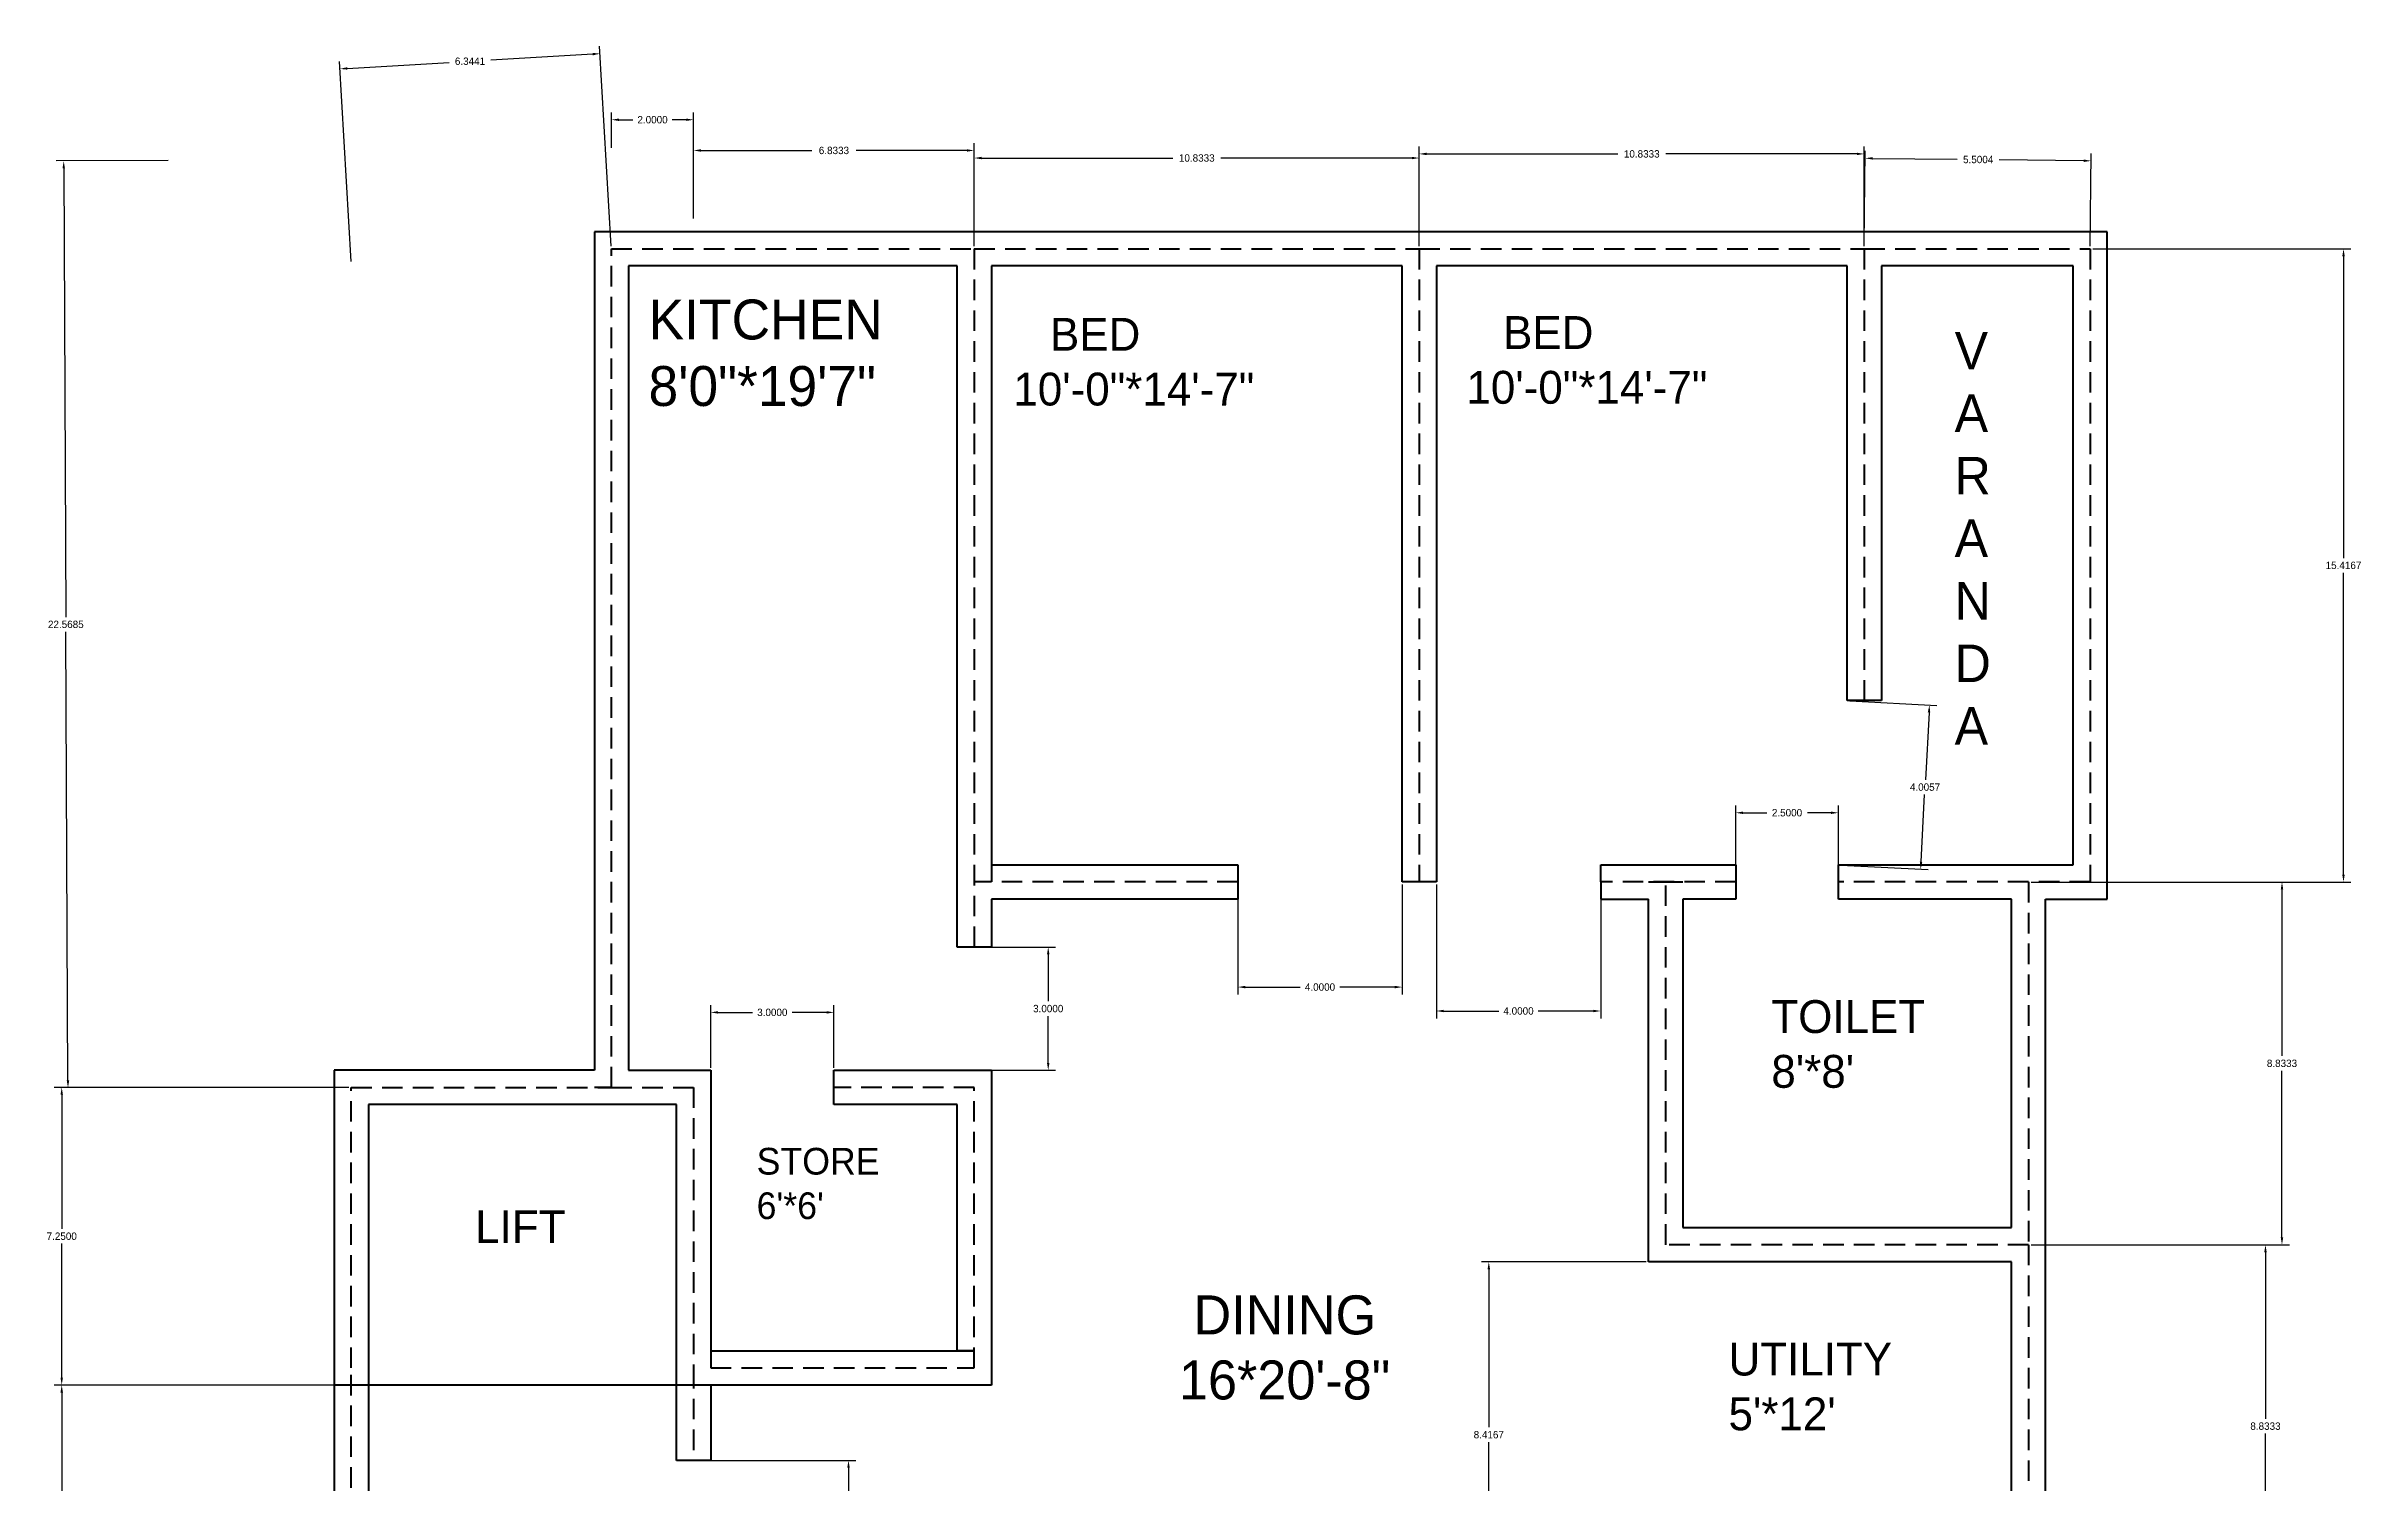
# Model space of a CAD drawing. Header units: inches. Extents: x 23.6 to 79.9, y -22.8 to 48.5.
# Drawn here: x 23.6 to 79.9, y 13.5 to 48.5 of the extents above; entities that cross this region are included whole.
import ezdxf

# ---------------------------------------------------------------- set-up
doc = ezdxf.new("R2010")
doc.units = ezdxf.units.IN
doc.header["$MEASUREMENT"] = 0
doc.linetypes.add('DASHED', pattern=[0.75, 0.5, -0.25])
doc.linetypes.add('HIDDENX2', pattern=[0.75, 0.5, -0.25])
doc.dimstyles.get("Standard").update_dxf_attribs({"dimtxt": 0.18, "dimasz": 0.18, "dimexe": 0.18, "dimexo": 0.0625, "dimgap": 0.09, "dimtad": 0, "dimtih": 1, "dimtoh": 1, "dimdec": 4, "dimzin": 0, "dimdsep": 46, "dimtxsty": 'Standard', "dimcen": 0.09, "dimadec": 0, "dimazin": 0, "dimtfac": 1, "dimtdec": 4, "dimtofl": 0, "dimtmove": 0, "dimatfit": 3, "dimfxl": 1, "dimtolj": 1, "dimtzin": 0, "dimarcsym": 0})

# ---------------------------------------------------------------- blocks, each defined once
blk = doc.blocks.new('*D1')
at = {"color": 0, "linetype": 'ByBlock', "lineweight": -2}
for p, q in [((39.328, 44.271), (39.328, 46.107)), ((39.508, 45.927), (42.204, 45.927)), ((45.981, 45.927), (43.284, 45.927)), ((46.161, 44.271), (46.161, 46.107))]:
    blk.add_line(p, q, dxfattribs=at)
at = {"color": 0, "linetype": 'ByBlock', "lineweight": 100}
for points in [[(39.508, 45.957), (39.508, 45.897), (39.328, 45.927)], [(45.981, 45.957), (45.981, 45.897), (46.161, 45.927)]]:
    blk.add_solid(points, dxfattribs=at)
at = {"layer": 'Defpoints', "color": 0, "linetype": 'ByBlock', "lineweight": 100}
for p in [(46.161, 45.927), (39.328, 44.208), (46.161, 44.208)]:
    blk.add_point(p, dxfattribs=at)
at = {"color": 0, "linetype": 'ByBlock', "lineweight": 100, "insert": (42.744, 45.927), "char_height": 0.18, "attachment_point": 5}
blk.add_mtext('\\A1;6.8333', dxfattribs=at)
blk = doc.blocks.new('*D2')
at = {"color": 0, "linetype": 'ByBlock', "lineweight": -2}
for p, q in [((46.161, 43.594), (46.161, 45.923)), ((46.341, 45.743), (50.993, 45.743)), ((56.814, 45.743), (52.163, 45.743)), ((56.994, 43.594), (56.994, 45.923))]:
    blk.add_line(p, q, dxfattribs=at)
at = {"color": 0, "linetype": 'ByBlock', "lineweight": 100}
for points in [[(46.341, 45.773), (46.341, 45.713), (46.161, 45.743)], [(56.814, 45.773), (56.814, 45.713), (56.994, 45.743)]]:
    blk.add_solid(points, dxfattribs=at)
at = {"layer": 'Defpoints', "color": 0, "linetype": 'ByBlock', "lineweight": 100}
for p in [(56.994, 45.743), (46.161, 43.532), (56.994, 43.532)]:
    blk.add_point(p, dxfattribs=at)
at = {"color": 0, "linetype": 'ByBlock', "lineweight": 100, "insert": (51.578, 45.743), "char_height": 0.18, "attachment_point": 5}
blk.add_mtext('\\A1;10.8333', dxfattribs=at)
blk = doc.blocks.new('*D3')
at = {"color": 0, "linetype": 'ByBlock', "lineweight": -2}
for p, q in [((56.994, 43.594), (56.994, 46.023)), ((57.174, 45.843), (61.826, 45.843)), ((67.648, 45.843), (62.996, 45.843)), ((67.828, 43.594), (67.828, 46.023))]:
    blk.add_line(p, q, dxfattribs=at)
at = {"color": 0, "linetype": 'ByBlock', "lineweight": 100}
for points in [[(57.174, 45.873), (57.174, 45.813), (56.994, 45.843)], [(67.648, 45.873), (67.648, 45.813), (67.828, 45.843)]]:
    blk.add_solid(points, dxfattribs=at)
at = {"layer": 'Defpoints', "color": 0, "linetype": 'ByBlock', "lineweight": 100}
for p in [(67.828, 45.843), (56.994, 43.532), (67.828, 43.532)]:
    blk.add_point(p, dxfattribs=at)
at = {"color": 0, "linetype": 'ByBlock', "lineweight": 100, "insert": (62.411, 45.843), "char_height": 0.18, "attachment_point": 5}
blk.add_mtext('\\A1;10.8333', dxfattribs=at)
blk = doc.blocks.new('*D4')
at = {"color": 0, "linetype": 'ByBlock', "lineweight": -2}
for p, q in [((67.829, 43.657), (67.854, 45.917)), ((68.032, 45.735), (70.092, 45.712)), ((73.172, 45.677), (71.112, 45.7)), ((73.329, 43.594), (73.354, 45.855))]:
    blk.add_line(p, q, dxfattribs=at)
at = {"color": 0, "linetype": 'ByBlock', "lineweight": 100}
for points in [[(68.032, 45.765), (68.032, 45.705), (67.852, 45.737)], [(73.173, 45.707), (73.172, 45.647), (73.352, 45.675)]]:
    blk.add_solid(points, dxfattribs=at)
at = {"layer": 'Defpoints', "color": 0, "linetype": 'ByBlock', "lineweight": 100}
for p in [(73.352, 45.675), (67.828, 43.594), (73.328, 43.532)]:
    blk.add_point(p, dxfattribs=at)
at = {"color": 0, "linetype": 'ByBlock', "lineweight": 100, "insert": (70.602, 45.706), "char_height": 0.18, "attachment_point": 5}
blk.add_mtext('\\A1;5.5004', dxfattribs=at)
blk = doc.blocks.new('*D5')
at = {"color": 0, "linetype": 'ByBlock', "lineweight": -2}
for p, q in [((73.39, 43.532), (79.676, 43.532)), ((79.496, 43.352), (79.496, 36.004)), ((79.496, 28.295), (79.496, 35.644)), ((73.39, 28.115), (79.676, 28.115))]:
    blk.add_line(p, q, dxfattribs=at)
at = {"color": 0, "linetype": 'ByBlock', "lineweight": 100}
for points in [[(79.466, 43.352), (79.526, 43.352), (79.496, 43.532)], [(79.466, 28.295), (79.526, 28.295), (79.496, 28.115)]]:
    blk.add_solid(points, dxfattribs=at)
at = {"layer": 'Defpoints', "color": 0, "linetype": 'ByBlock', "lineweight": 100}
for p in [(73.328, 43.532), (73.328, 28.115), (79.496, 28.115)]:
    blk.add_point(p, dxfattribs=at)
at = {"color": 0, "linetype": 'ByBlock', "lineweight": 100, "insert": (79.496, 35.824), "char_height": 0.18, "attachment_point": 5}
blk.add_mtext('\\A1;15.4167', dxfattribs=at)
blk = doc.blocks.new('*D6')
at = {"color": 0, "linetype": 'ByBlock', "lineweight": -2}
for p, q in [((71.89, 28.115), (78.178, 28.115)), ((77.998, 27.935), (77.998, 23.879)), ((77.998, 19.462), (77.998, 23.519)), ((71.89, 19.282), (78.178, 19.282))]:
    blk.add_line(p, q, dxfattribs=at)
at = {"color": 0, "linetype": 'ByBlock', "lineweight": 100}
for points in [[(77.968, 27.935), (78.028, 27.935), (77.998, 28.115)], [(77.968, 19.462), (78.028, 19.462), (77.998, 19.282)]]:
    blk.add_solid(points, dxfattribs=at)
at = {"layer": 'Defpoints', "color": 0, "linetype": 'ByBlock', "lineweight": 100}
for p in [(71.828, 28.115), (71.828, 19.282), (77.998, 19.282)]:
    blk.add_point(p, dxfattribs=at)
at = {"color": 0, "linetype": 'ByBlock', "lineweight": 100, "insert": (77.998, 23.699), "char_height": 0.18, "attachment_point": 5}
blk.add_mtext('\\A1;8.8333', dxfattribs=at)
blk = doc.blocks.new('*D7')
at = {"color": 0, "linetype": 'ByBlock', "lineweight": -2}
for p, q in [((71.89, 19.282), (77.776, 19.282)), ((77.596, 19.102), (77.596, 15.045)), ((77.596, 10.629), (77.596, 14.685)), ((71.89, 10.449), (77.776, 10.449))]:
    blk.add_line(p, q, dxfattribs=at)
at = {"color": 0, "linetype": 'ByBlock', "lineweight": 100}
for points in [[(77.566, 19.102), (77.626, 19.102), (77.596, 19.282)], [(77.566, 10.629), (77.626, 10.629), (77.596, 10.449)]]:
    blk.add_solid(points, dxfattribs=at)
at = {"layer": 'Defpoints', "color": 0, "linetype": 'ByBlock', "lineweight": 100}
for p in [(71.828, 19.282), (71.828, 10.449), (77.596, 10.449)]:
    blk.add_point(p, dxfattribs=at)
at = {"color": 0, "linetype": 'ByBlock', "lineweight": 100, "insert": (77.596, 14.865), "char_height": 0.18, "attachment_point": 5}
blk.add_mtext('\\A1;8.8333', dxfattribs=at)
blk = doc.blocks.new('*D16')
at = {"color": 0, "linetype": 'ByBlock', "lineweight": -2}
for p, q in [((30.932, 15.865), (23.764, 15.865)), ((23.944, 15.685), (23.944, 11.42)), ((23.944, 6.795), (23.944, 11.06)), ((30.932, 6.615), (23.764, 6.615))]:
    blk.add_line(p, q, dxfattribs=at)
at = {"color": 0, "linetype": 'ByBlock', "lineweight": 100}
for points in [[(23.914, 15.685), (23.974, 15.685), (23.944, 15.865)], [(23.914, 6.795), (23.974, 6.795), (23.944, 6.615)]]:
    blk.add_solid(points, dxfattribs=at)
at = {"layer": 'Defpoints', "color": 0, "linetype": 'ByBlock', "lineweight": 100}
for p in [(23.944, 15.865), (30.994, 15.865), (30.994, 6.615)]:
    blk.add_point(p, dxfattribs=at)
at = {"color": 0, "linetype": 'ByBlock', "lineweight": 100, "insert": (23.944, 11.24), "char_height": 0.18, "attachment_point": 5}
blk.add_mtext('\\A1;9.2500', dxfattribs=at)
blk = doc.blocks.new('*D17')
at = {"color": 0, "linetype": 'ByBlock', "lineweight": -2}
for p, q in [((30.932, 23.115), (23.764, 23.115)), ((23.944, 22.935), (23.944, 19.67)), ((23.944, 16.045), (23.944, 19.31)), ((30.932, 15.865), (23.764, 15.865))]:
    blk.add_line(p, q, dxfattribs=at)
at = {"color": 0, "linetype": 'ByBlock', "lineweight": 100}
for points in [[(23.914, 22.935), (23.974, 22.935), (23.944, 23.115)], [(23.914, 16.045), (23.974, 16.045), (23.944, 15.865)]]:
    blk.add_solid(points, dxfattribs=at)
at = {"layer": 'Defpoints', "color": 0, "linetype": 'ByBlock', "lineweight": 100}
for p in [(23.944, 23.115), (30.994, 23.115), (30.994, 15.865)]:
    blk.add_point(p, dxfattribs=at)
at = {"color": 0, "linetype": 'ByBlock', "lineweight": 100, "insert": (23.944, 19.49), "char_height": 0.18, "attachment_point": 5}
blk.add_mtext('\\A1;7.2500', dxfattribs=at)
blk = doc.blocks.new('*D18')
at = {"color": 0, "linetype": 'ByBlock', "lineweight": -2}
for p, q in [((26.537, 45.683), (23.812, 45.671)), ((23.993, 45.491), (24.043, 34.567)), ((24.096, 23.283), (24.045, 34.207)), ((26.641, 23.115), (23.916, 23.102))]:
    blk.add_line(p, q, dxfattribs=at)
at = {"color": 0, "linetype": 'ByBlock', "lineweight": 100}
for points in [[(24.023, 45.492), (23.963, 45.491), (23.992, 45.671)], [(24.126, 23.283), (24.066, 23.283), (24.096, 23.103)]]:
    blk.add_solid(points, dxfattribs=at)
at = {"layer": 'Defpoints', "color": 0, "linetype": 'ByBlock', "lineweight": 100}
for p in [(23.992, 45.671), (26.599, 45.684), (26.704, 23.115)]:
    blk.add_point(p, dxfattribs=at)
at = {"color": 0, "linetype": 'ByBlock', "lineweight": 100, "insert": (24.044, 34.387), "char_height": 0.18, "attachment_point": 5}
blk.add_mtext('\\A1;22.5685', dxfattribs=at)
blk = doc.blocks.new('*D19')
at = {"color": 0, "linetype": 'ByBlock', "lineweight": -2}
for p, q in [((46.224, 26.532), (48.141, 26.532)), ((47.961, 26.352), (47.961, 25.212)), ((47.961, 23.712), (47.961, 24.852)), ((46.224, 23.532), (48.141, 23.532))]:
    blk.add_line(p, q, dxfattribs=at)
at = {"color": 0, "linetype": 'ByBlock', "lineweight": 100}
for points in [[(47.931, 26.352), (47.991, 26.352), (47.961, 26.532)], [(47.931, 23.712), (47.991, 23.712), (47.961, 23.532)]]:
    blk.add_solid(points, dxfattribs=at)
at = {"layer": 'Defpoints', "color": 0, "linetype": 'ByBlock', "lineweight": 100}
for p in [(46.161, 26.532), (46.161, 23.532), (47.961, 23.532)]:
    blk.add_point(p, dxfattribs=at)
at = {"color": 0, "linetype": 'ByBlock', "lineweight": 100, "insert": (47.961, 25.032), "char_height": 0.18, "attachment_point": 5}
blk.add_mtext('\\A1;3.0000', dxfattribs=at)
blk = doc.blocks.new('*D20')
at = {"color": 0, "linetype": 'ByBlock', "lineweight": -2}
for p, q in [((52.578, 28.053), (52.578, 25.376)), ((56.578, 28.053), (56.578, 25.376)), ((52.758, 25.556), (54.098, 25.556)), ((56.398, 25.556), (55.058, 25.556))]:
    blk.add_line(p, q, dxfattribs=at)
at = {"color": 0, "linetype": 'ByBlock', "lineweight": 100}
for points in [[(52.758, 25.586), (52.758, 25.526), (52.578, 25.556)], [(56.398, 25.586), (56.398, 25.526), (56.578, 25.556)]]:
    blk.add_solid(points, dxfattribs=at)
at = {"layer": 'Defpoints', "color": 0, "linetype": 'ByBlock', "lineweight": 100}
for p in [(52.578, 28.115), (56.578, 28.115), (56.578, 25.556)]:
    blk.add_point(p, dxfattribs=at)
at = {"color": 0, "linetype": 'ByBlock', "lineweight": 100, "insert": (54.578, 25.556), "char_height": 0.18, "attachment_point": 5}
blk.add_mtext('\\A1;4.0000', dxfattribs=at)
blk = doc.blocks.new('*D21')
at = {"color": 0, "linetype": 'ByBlock', "lineweight": -2}
for p, q in [((57.411, 28.053), (57.411, 24.794)), ((61.411, 28.053), (61.411, 24.794)), ((57.591, 24.974), (58.931, 24.974)), ((61.231, 24.974), (59.891, 24.974))]:
    blk.add_line(p, q, dxfattribs=at)
at = {"color": 0, "linetype": 'ByBlock', "lineweight": 100}
for points in [[(57.591, 25.004), (57.591, 24.944), (57.411, 24.974)], [(61.231, 25.004), (61.231, 24.944), (61.411, 24.974)]]:
    blk.add_solid(points, dxfattribs=at)
at = {"layer": 'Defpoints', "color": 0, "linetype": 'ByBlock', "lineweight": 100}
for p in [(57.411, 28.115), (61.411, 28.115), (61.411, 24.974)]:
    blk.add_point(p, dxfattribs=at)
at = {"color": 0, "linetype": 'ByBlock', "lineweight": 100, "insert": (59.411, 24.974), "char_height": 0.18, "attachment_point": 5}
blk.add_mtext('\\A1;4.0000', dxfattribs=at)
blk = doc.blocks.new('*D22')
at = {"color": 0, "linetype": 'ByBlock', "lineweight": -2}
for p, q in [((64.698, 28.178), (64.698, 29.981)), ((67.198, 28.178), (67.198, 29.981)), ((64.878, 29.801), (65.453, 29.801)), ((67.018, 29.801), (66.443, 29.801))]:
    blk.add_line(p, q, dxfattribs=at)
at = {"color": 0, "linetype": 'ByBlock', "lineweight": 100}
for points in [[(64.878, 29.831), (64.878, 29.771), (64.698, 29.801)], [(67.018, 29.831), (67.018, 29.771), (67.198, 29.801)]]:
    blk.add_solid(points, dxfattribs=at)
at = {"layer": 'Defpoints', "color": 0, "linetype": 'ByBlock', "lineweight": 100}
for p in [(67.198, 29.801), (64.698, 28.115), (67.198, 28.115)]:
    blk.add_point(p, dxfattribs=at)
at = {"color": 0, "linetype": 'ByBlock', "lineweight": 100, "insert": (65.948, 29.801), "char_height": 0.18, "attachment_point": 5}
blk.add_mtext('\\A1;2.5000', dxfattribs=at)
blk = doc.blocks.new('*D23')
at = {"color": 0, "linetype": 'ByBlock', "lineweight": -2}
for p, q in [((67.474, 32.529), (69.594, 32.416)), ((69.405, 32.246), (69.317, 30.605)), ((69.211, 28.605), (69.298, 30.245)), ((67.261, 28.529), (69.381, 28.416))]:
    blk.add_line(p, q, dxfattribs=at)
at = {"color": 0, "linetype": 'ByBlock', "lineweight": 100}
for points in [[(69.375, 32.247), (69.435, 32.244), (69.414, 32.425)], [(69.181, 28.607), (69.241, 28.604), (69.202, 28.425)]]:
    blk.add_solid(points, dxfattribs=at)
at = {"layer": 'Defpoints', "color": 0, "linetype": 'ByBlock', "lineweight": 100}
for p in [(67.411, 32.532), (67.198, 28.532), (69.202, 28.425)]:
    blk.add_point(p, dxfattribs=at)
at = {"color": 0, "linetype": 'ByBlock', "lineweight": 100, "insert": (69.308, 30.425), "char_height": 0.18, "attachment_point": 5}
blk.add_mtext('\\A1;4.0057', dxfattribs=at)
blk = doc.blocks.new('*D24')
at = {"color": 0, "linetype": 'ByBlock', "lineweight": -2}
for p, q in [((62.515, 18.865), (58.508, 18.865)), ((58.688, 18.685), (58.688, 14.837)), ((58.688, 10.629), (58.688, 14.477)), ((62.515, 10.449), (58.508, 10.449))]:
    blk.add_line(p, q, dxfattribs=at)
at = {"color": 0, "linetype": 'ByBlock', "lineweight": 100}
for points in [[(58.658, 18.685), (58.718, 18.685), (58.688, 18.865)], [(58.658, 10.629), (58.718, 10.629), (58.688, 10.449)]]:
    blk.add_solid(points, dxfattribs=at)
at = {"layer": 'Defpoints', "color": 0, "linetype": 'ByBlock', "lineweight": 100}
for p in [(62.578, 18.865), (58.688, 10.449), (62.578, 10.449)]:
    blk.add_point(p, dxfattribs=at)
at = {"color": 0, "linetype": 'ByBlock', "lineweight": 100, "insert": (58.688, 14.657), "char_height": 0.18, "attachment_point": 5}
blk.add_mtext('\\A1;8.4167', dxfattribs=at)
blk = doc.blocks.new('*D29')
at = {"color": 0, "linetype": 'ByBlock', "lineweight": -2}
for p, q in [((38.974, 14.032), (43.279, 14.032)), ((43.099, 13.852), (43.099, 10.712)), ((43.099, 7.212), (43.099, 10.352)), ((38.974, 7.032), (43.279, 7.032))]:
    blk.add_line(p, q, dxfattribs=at)
at = {"color": 0, "linetype": 'ByBlock', "lineweight": 100}
for points in [[(43.069, 13.852), (43.129, 13.852), (43.099, 14.032)], [(43.069, 7.212), (43.129, 7.212), (43.099, 7.032)]]:
    blk.add_solid(points, dxfattribs=at)
at = {"layer": 'Defpoints', "color": 0, "linetype": 'ByBlock', "lineweight": 100}
for p in [(38.911, 14.032), (38.911, 7.032), (43.099, 7.032)]:
    blk.add_point(p, dxfattribs=at)
at = {"color": 0, "linetype": 'ByBlock', "lineweight": 100, "insert": (43.099, 10.532), "char_height": 0.18, "attachment_point": 5}
blk.add_mtext('\\A1;7.0000', dxfattribs=at)
blk = doc.blocks.new('*D30')
at = {"color": 0, "linetype": 'ByBlock', "lineweight": -2}
for p, q in [((39.744, 23.594), (39.744, 25.12)), ((39.924, 24.94), (40.764, 24.94)), ((42.564, 24.94), (41.724, 24.94)), ((42.744, 23.594), (42.744, 25.12))]:
    blk.add_line(p, q, dxfattribs=at)
at = {"color": 0, "linetype": 'ByBlock', "lineweight": 100}
for points in [[(39.924, 24.97), (39.924, 24.91), (39.744, 24.94)], [(42.564, 24.97), (42.564, 24.91), (42.744, 24.94)]]:
    blk.add_solid(points, dxfattribs=at)
at = {"layer": 'Defpoints', "color": 0, "linetype": 'ByBlock', "lineweight": 100}
for p in [(42.744, 24.94), (39.744, 23.532), (42.744, 23.532)]:
    blk.add_point(p, dxfattribs=at)
at = {"color": 0, "linetype": 'ByBlock', "lineweight": 100, "insert": (41.244, 24.94), "char_height": 0.18, "attachment_point": 5}
blk.add_mtext('\\A1;3.0000', dxfattribs=at)
blk = doc.blocks.new('*D31')
at = {"color": 0, "linetype": 'ByBlock', "lineweight": -2}
for p, q in [((37.328, 45.989), (37.328, 46.855)), ((39.328, 45.989), (39.328, 46.855)), ((37.508, 46.675), (37.848, 46.675)), ((39.148, 46.675), (38.808, 46.675))]:
    blk.add_line(p, q, dxfattribs=at)
at = {"color": 0, "linetype": 'ByBlock', "lineweight": 100}
for points in [[(37.508, 46.705), (37.508, 46.645), (37.328, 46.675)], [(39.148, 46.705), (39.148, 46.645), (39.328, 46.675)]]:
    blk.add_solid(points, dxfattribs=at)
at = {"layer": 'Defpoints', "color": 0, "linetype": 'ByBlock', "lineweight": 100}
for p in [(37.328, 46.675), (37.328, 45.927), (39.328, 45.927)]:
    blk.add_point(p, dxfattribs=at)
at = {"color": 0, "linetype": 'ByBlock', "lineweight": 100, "insert": (38.328, 46.675), "char_height": 0.18, "attachment_point": 5}
blk.add_mtext('\\A1;2.0000', dxfattribs=at)
blk = doc.blocks.new('*D32')
at = {"color": 0, "linetype": 'ByBlock', "lineweight": -2}
for p, q in [((30.991, 43.225), (30.707, 48.094)), ((30.897, 47.925), (33.374, 48.069)), ((36.871, 48.273), (34.394, 48.129)), ((37.324, 43.594), (37.04, 48.463))]:
    blk.add_line(p, q, dxfattribs=at)
at = {"color": 0, "linetype": 'ByBlock', "lineweight": 100}
for points in [[(30.895, 47.955), (30.899, 47.895), (30.717, 47.914)], [(36.869, 48.303), (36.873, 48.243), (37.051, 48.284)]]:
    blk.add_solid(points, dxfattribs=at)
at = {"layer": 'Defpoints', "color": 0, "linetype": 'ByBlock', "lineweight": 100}
for p in [(37.051, 48.284), (37.328, 43.532), (30.994, 43.162)]:
    blk.add_point(p, dxfattribs=at)
at = {"color": 0, "linetype": 'ByBlock', "lineweight": 100, "insert": (33.884, 48.099), "char_height": 0.18, "attachment_point": 5}
blk.add_mtext('\\A1;6.3441', dxfattribs=at)

msp = doc.modelspace()

# ---------------------------------------------------------------- linework, layer by layer
at = {"linetype": 'ByBlock', "lineweight": 100}
for p, q in [((73.74447, 43.94857), (36.91114, 43.94857)), ((36.91114, 43.94857), (36.91114, 43.5319)), ((36.91114, 43.5319), (36.91114, 23.5319)), ((73.74447, 43.5319), (73.74447, 43.94857)), ((73.74447, 27.69857), (73.74447, 43.5319)), ((45.74447, 43.11524), (37.74447, 43.11524)), ((37.74447, 43.11524), (37.74447, 23.5319)), ((45.74447, 26.5319), (45.74447, 43.11524)), ((56.57781, 43.11524), (46.57781, 43.11524)), ((46.57781, 43.11524), (46.57781, 28.11524)), ((56.57781, 28.11524), (56.57781, 43.11524)), ((67.41114, 43.11524), (57.41114, 43.11524)), ((57.41114, 43.11524), (57.41114, 28.11524)), ((67.41114, 32.5319), (67.41114, 43.11524)), ((72.91114, 43.11524), (68.24447, 43.11524)), ((68.24447, 43.11524), (68.24447, 32.5319)), ((72.91114, 28.5319), (72.91114, 43.11524)), ((67.82781, 32.5319), (67.41114, 32.5319)), ((68.24447, 32.5319), (67.82781, 32.5319)), ((46.57781, 28.5319), (52.57781, 28.5319)), ((52.57781, 28.5319), (52.57781, 28.11524)), ((61.41114, 28.11524), (61.41114, 28.5319)), ((61.41114, 28.5319), (64.69842, 28.5319)), ((64.69842, 28.5319), (64.69842, 28.11524)), ((67.19842, 28.11524), (67.19842, 28.5319)), ((67.19842, 28.5319), (72.91114, 28.5319)), ((52.57781, 27.69857), (46.57781, 27.69857)), ((46.57781, 27.69857), (46.57781, 26.5319)), ((52.57781, 28.11524), (52.57781, 27.69857)), ((56.99447, 28.11524), (56.57781, 28.11524)), ((57.41114, 28.11524), (56.99447, 28.11524)), ((61.41114, 28.11524), (61.41114, 27.69857)), ((61.41114, 27.69857), (62.5778, 27.69857)), ((62.5778, 28.11523), (62.99447, 28.11523)), ((62.5778, 18.86523), (62.5778, 27.69857)), ((62.99447, 28.11523), (63.41114, 28.11523)), ((63.41114, 27.69857), (63.41114, 19.69857)), ((64.69842, 27.69857), (63.41114, 27.69857)), ((64.69842, 28.11524), (64.69842, 27.69857)), ((67.19842, 27.69857), (67.19842, 28.11524)), ((71.41114, 27.69857), (67.19842, 27.69857)), ((71.41114, 19.69857), (71.41114, 27.69857)), ((72.24447, -19.63476), (72.24447, 27.69857)), ((72.24447, 27.69857), (72.66114, 27.69857)), ((72.66114, 27.69857), (73.32781, 27.69857)), ((73.32781, 27.69857), (73.74447, 27.69857)), ((46.16114, 26.5319), (45.74447, 26.5319)), ((46.57781, 26.5319), (46.16114, 26.5319)), ((36.91114, 23.5319), (30.57781, 23.5319)), ((30.57781, 23.5319), (30.57781, -19.2181)), ((37.32781, 23.11524), (36.91114, 23.11524)), ((37.32781, 23.11524), (37.32781, 23.5319)), ((37.74447, 23.5319), (37.74447, 23.5319)), ((37.74447, 23.5319), (39.32781, 23.5319)), ((39.32781, 23.5319), (39.74447, 23.5319)), ((39.74447, 23.5319), (39.74447, 16.2819)), ((42.74447, 23.11524), (42.74447, 23.5319)), ((42.74447, 23.5319), (46.16114, 23.5319)), ((42.74447, 22.69857), (42.74447, 23.11524)), ((46.16114, 23.5319), (46.57781, 23.5319)), ((46.57781, 23.5319), (46.57781, 16.2819)), ((38.91114, 22.69857), (31.41114, 22.69857)), ((31.41114, 22.69857), (31.41114, -18.80143)), ((38.91114, 14.0319), (38.91114, 22.69857)), ((45.74447, 22.69857), (42.74447, 22.69857)), ((45.74447, 16.69857), (45.74447, 22.69857)), ((63.41114, 19.69857), (71.41114, 19.69857)), ((62.99447, 18.86523), (62.5778, 18.86523)), ((71.41114, 18.86523), (62.99447, 18.86523)), ((71.41114, 10.86524), (71.41114, 18.86523)), ((39.74447, 16.69857), (46.16114, 16.69857)), ((46.16114, 16.69857), (45.74447, 16.69857)), ((39.74447, 15.86524), (30.57781, 15.86524)), ((46.57781, 15.86524), (39.74447, 15.86524)), ((39.74447, 15.86524), (39.74447, 14.0319)), ((46.57781, 16.2819), (46.57781, 15.86524)), ((39.32781, 14.0319), (38.91114, 14.0319)), ((39.74447, 14.0319), (39.32781, 14.0319))]:
    msp.add_line(p, q, dxfattribs=at)
at = {"linetype": 'DASHED', "lineweight": 100}
for p, q in [((37.32781, 23.11524), (37.32781, 43.5319)), ((37.32781, 43.5319), (46.16114, 43.5319)), ((46.16114, 43.5319), (56.99447, 43.5319)), ((46.16114, 43.5319), (46.16114, 26.5319)), ((56.99447, 43.5319), (67.82781, 43.5319)), ((56.99447, 43.5319), (56.99447, 28.11524)), ((67.82781, 43.5319), (73.32781, 43.5319)), ((67.82781, 43.5319), (67.82781, 32.5319)), ((73.32781, 43.5319), (73.32781, 28.11524)), ((62.99447, 19.2819), (62.99447, 28.11523)), ((73.32781, 28.11524), (67.19842, 28.11524)), ((71.82781, 28.11524), (71.82781, 19.2819)), ((30.99447, 16.2819), (30.99447, 23.11524)), ((30.99447, 23.11524), (37.32781, 23.11524)), ((71.82781, 19.2819), (62.99447, 19.2819)), ((71.82781, 19.2819), (71.82781, 10.44857)), ((30.99447, 6.61524), (30.99447, 16.2819))]:
    msp.add_line(p, q, dxfattribs=at)
at = {"linetype": 'HIDDENX2', "lineweight": 100}
for p, q in [((52.57781, 28.11524), (46.16114, 28.11524)), ((52.57781, 28.11524), (52.57781, 27.69857)), ((64.69842, 28.11524), (61.41114, 28.11524)), ((37.32781, 23.11524), (39.32781, 23.11524)), ((39.32781, 23.11524), (39.32781, 16.2819)), ((46.16114, 23.11524), (42.74447, 23.11524)), ((46.16114, 16.2819), (46.16114, 23.11524)), ((39.32781, 16.2819), (39.32781, 14.0319)), ((39.74447, 16.2819), (46.16114, 16.2819))]:
    msp.add_line(p, q, dxfattribs=at)

# ---------------------------------------------------------------- texts
at = {"attachment_point": 1}
for s, insert, char_height, width in [('KITCHEN\\P8\'0"*19\'7"', (38.23051, 42.29728), 0.971628, 3.552713678800501e-15), ('   BED\\P10\'-0"*14\'-7"', (47.11228, 41.85092), 0.8, 3.552713678800501e-15), ('   BED\\P10\'-0"*14\'-7"', (58.14312, 41.89408), 0.8, 3.552713678800501e-15), ('V\\PA\\PR\\PA\\PN\\PD\\PA', (70.02837, 41.51079), 0.9136, 6.7044806), ("TOILET\\P8'*8'", (65.56646, 25.23804), 0.8, 3.552713678800501e-15), ("STORE\\P6'*6'", (40.86132, 21.64159), 0.65, 3.552713678800501e-15), ('LIFT', (34.01011, 20.12187), 0.8, 3.552713678800501e-15), (' DINING\\P16*20\'-8"', (51.14467, 18.04929), 0.95, 3.552713678800501e-15), ("UTILITY\\P5'*12'", (64.52387, 16.89903), 0.8, 3.552713678800501e-15)]:
    msp.add_mtext(s, dxfattribs=dict(at, insert=insert, char_height=char_height, width=width))

# ---------------------------------------------------------------- dimensions: what is measured, and where the dimension line sits
at = {"linetype": 'ByBlock', "lineweight": 100}
for p1, p2, distance, picture, middle in [((30.99447, 43.16245), (37.32781, 43.5319), 4.75994, '*D32', (33.88394, 48.09904)), ((39.32781, 45.92678), (37.32781, 45.92678), -0.74835, '*D31', (38.32781, 46.67512)), ((26.70363, 23.11524), (26.59919, 45.68354), 2.60725, '*D18', (24.04419, 34.38732)), ((39.32781, 44.2082), (46.16114, 44.2082), 1.71858, '*D1', (42.74447, 45.92678)), ((46.16114, 43.5319), (56.99447, 43.5319), 2.21077, '*D2', (51.57781, 45.74267)), ((56.99447, 43.5319), (67.82781, 43.5319), 2.31135, '*D3', (62.41114, 45.84325)), ((67.82781, 43.5944), (73.32781, 43.5319), 2.14312, '*D4', (70.60216, 45.70614)), ((73.32781, 43.5319), (73.32781, 28.11524), 6.16799, '*D5', (79.4958, 35.82357)), ((67.41114, 32.5319), (67.19842, 28.5319), 2.00593, '*D23', (69.30788, 30.42538)), ((64.69842, 28.11524), (67.19842, 28.11524), 1.68566, '*D22', (65.94842, 29.80089)), ((52.57781, 28.11524), (56.57781, 28.11524), -2.55899, '*D20', (54.57781, 25.55624)), ((57.41114, 28.11524), (61.41114, 28.11524), -3.14159, '*D21', (59.41114, 24.97364)), ((71.82781, 28.11524), (71.82781, 19.2819), 6.17034, '*D6', (77.99815, 23.69857)), ((46.16114, 26.5319), (46.16114, 23.5319), 1.79999, '*D19', (47.96113, 25.0319)), ((39.74447, 23.5319), (42.74447, 23.5319), 1.40796, '*D30', (41.24447, 24.93987)), ((30.99447, 15.86524), (30.99447, 23.11524), 7.05091, '*D17', (23.94357, 19.49024)), ((71.82781, 19.2819), (71.82781, 10.44857), 5.76843, '*D7', (77.59624, 14.86524)), ((62.5778, 18.86523), (62.57781, 10.44857), -3.88985, '*D24', (58.68795, 14.6569)), ((30.99447, 6.61524), (30.99447, 15.86524), 7.05091, '*D16', (23.94357, 11.24024)), ((38.91114, 14.0319), (38.91114, 7.0319), 4.18835, '*D29', (43.09949, 10.5319))]:
    dim = msp.add_aligned_dim(p1=p1, p2=p2, distance=distance, dimstyle='Standard', dxfattribs=at)
    dim.commit()
    dim.dimension.update_dxf_attribs({"geometry": picture, "text_midpoint": middle})

doc.saveas('drawing.dxf')
